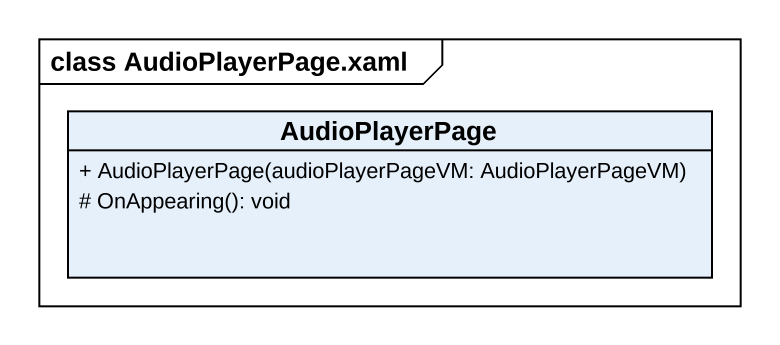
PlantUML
@startuml
mainframe class AudioPlayerPage.xaml
hide circle
hide empty members
skinparam classAttributeIconSize 0
class AudioPlayerPage {
  + AudioPlayerPage(audioPlayerPageVM: AudioPlayerPageVM)
  # OnAppearing(): void
}
@enduml
